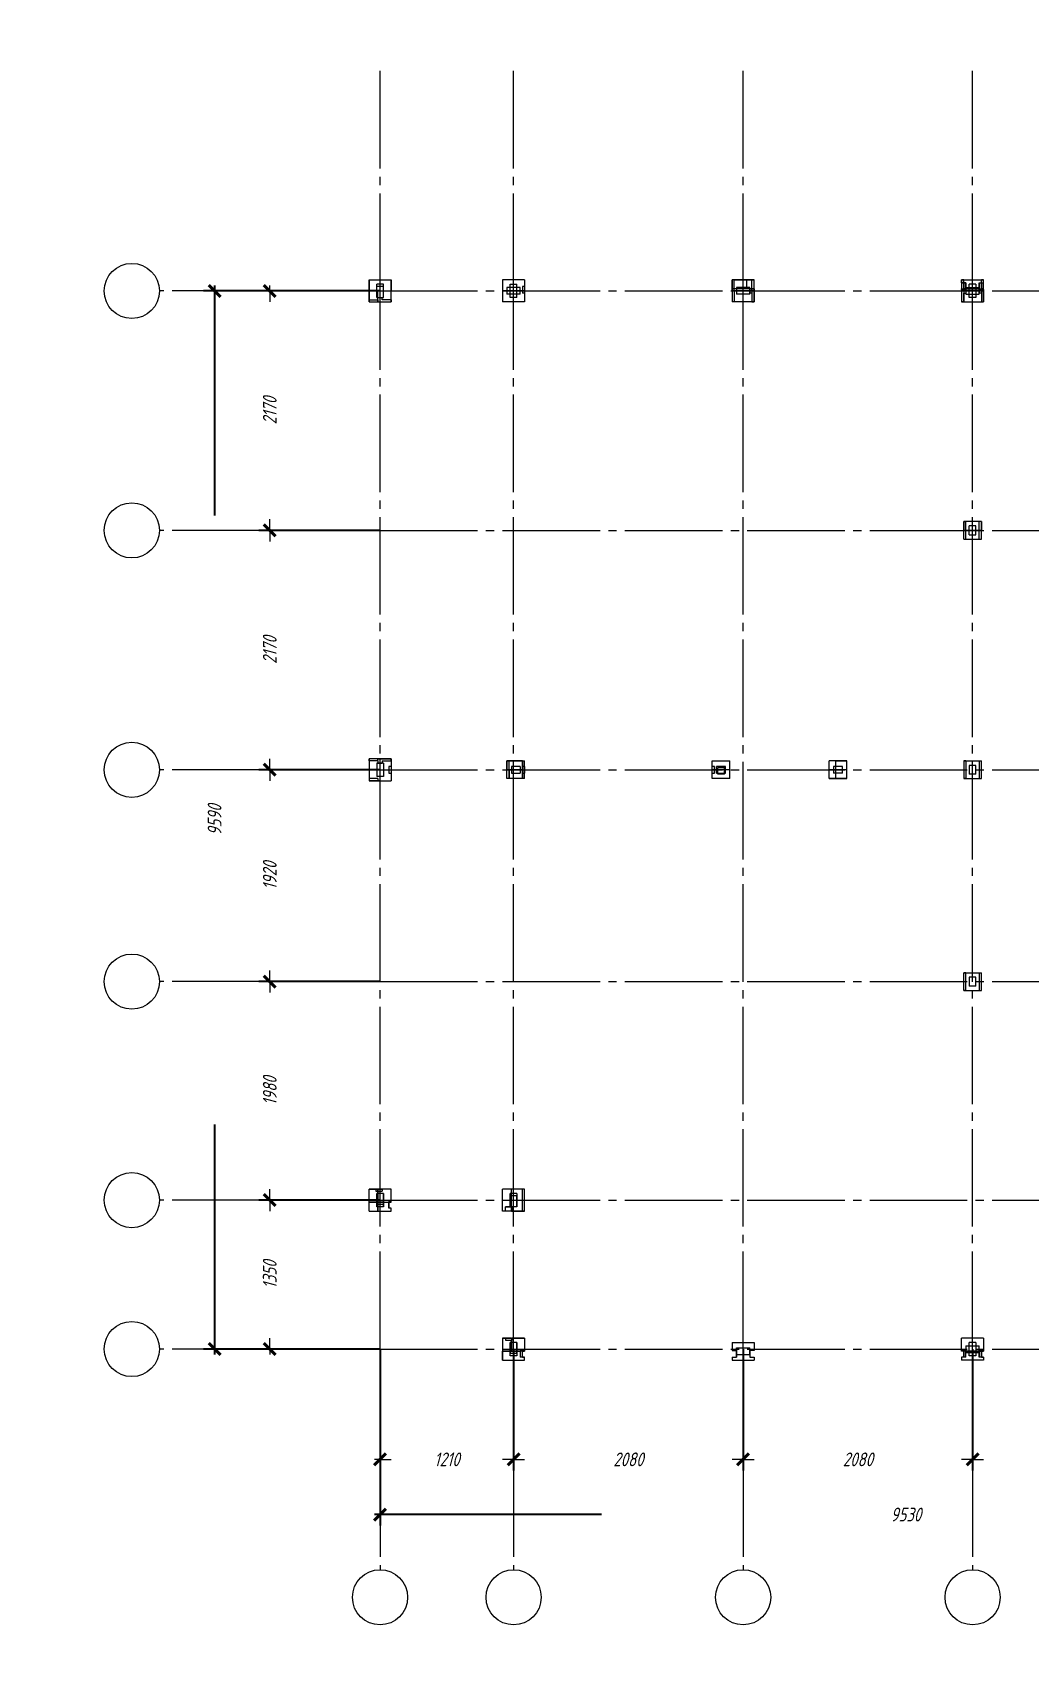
# Model space of a CAD drawing. Header units: millimetres. Extents: x 0 to 10500, y 0 to 297.
# Drawn here: x 1273 to 1453.4, y 0 to 297 of the extents above; entities that cross this region are included whole.
import ezdxf

# ---------------------------------------------------------------- set-up
doc = ezdxf.new("R2010")
doc.units = ezdxf.units.MM
for name, pattern in [('K5LT_AXLED', [22.1875, 17.6875, -1.5, 1.5, -1.5]), ('K5LT_BASIC', [0]), ('K5LT_THIN', [0])]:
    doc.linetypes.add(name, pattern=pattern)
doc.layers.add('Системный слой', color=7, linetype='Continuous')
doc.styles.add('KDIMTEXTSTYLE', font='GOST_AU.SHX', dxfattribs={"width": 0.96, "oblique": 15, "height": 5})
doc.styles.add('KTEXTSTYLE', font='GOST_AU.SHX', dxfattribs={"width": 0.96, "height": 5})
doc.dimstyles.new('KDIMSTYLE (0.02)', dxfattribs={"dimtxt": 5, "dimasz": 1, "dimexe": 2, "dimexo": 0, "dimgap": 1, "dimtad": 1, "dimlfac": 50, "dimtxsty": 'KDIMTEXTSTYLE', "dimsah": 1, "dimcen": 0, "dimdle": 1, "dimadec": 0, "dimazin": 0, "dimtfac": 0.667, "dimtmove": 0, "dimatfit": 3, "dimfxl": 0, "dimtvp": 1, "dimtolj": 1, "dimtzin": 0, "dimarcsym": 0})

# ---------------------------------------------------------------- blocks, each defined once
blk = doc.blocks.new('U210')
at = {"layer": 'Системный слой', "color": 30, "linetype": 'K5LT_AXLED', "lineweight": 18}
for p, q in [((1315.91, 58.4), (1295.91, 58.4)), ((1335.91, 58.4), (1315.91, 58.4)), ((1335.91, 58.4), (1526.51, 58.4)), ((1526.51, 58.4), (1566.51, 58.4))]:
    blk.add_line(p, q, dxfattribs=at)
at = {"layer": 'Системный слой', "color": 7, "linetype": 'K5LT_THIN', "lineweight": 18}
blk.add_arc((1290.91, 58.4), 5, 0, 360, dxfattribs=at)
blk = doc.blocks.new('U211')
at = {"layer": 'Системный слой', "color": 30, "linetype": 'K5LT_AXLED', "lineweight": 18}
for p, q in [((1315.91, 85.4), (1295.91, 85.4)), ((1335.91, 85.4), (1315.91, 85.4)), ((1335.91, 85.4), (1526.51, 85.4)), ((1526.51, 85.4), (1566.51, 85.4))]:
    blk.add_line(p, q, dxfattribs=at)
at = {"layer": 'Системный слой', "color": 7, "linetype": 'K5LT_THIN', "lineweight": 18}
blk.add_arc((1290.91, 85.4), 5, 0, 360, dxfattribs=at)
blk = doc.blocks.new('U212')
at = {"layer": 'Системный слой', "color": 30, "linetype": 'K5LT_AXLED', "lineweight": 18}
for p, q in [((1315.91, 125), (1295.91, 125)), ((1335.91, 125), (1315.91, 125)), ((1335.91, 125), (1526.51, 125)), ((1526.51, 125), (1566.51, 125))]:
    blk.add_line(p, q, dxfattribs=at)
at = {"layer": 'Системный слой', "color": 7, "linetype": 'K5LT_THIN', "lineweight": 18}
blk.add_arc((1290.91, 125), 5, 0, 360, dxfattribs=at)
blk = doc.blocks.new('U213')
at = {"layer": 'Системный слой', "color": 30, "linetype": 'K5LT_AXLED', "lineweight": 18}
for p, q in [((1315.91, 163.4), (1295.91, 163.4)), ((1335.91, 163.4), (1315.91, 163.4)), ((1335.91, 163.4), (1526.51, 163.4)), ((1526.51, 163.4), (1566.51, 163.4))]:
    blk.add_line(p, q, dxfattribs=at)
at = {"layer": 'Системный слой', "color": 7, "linetype": 'K5LT_THIN', "lineweight": 18}
blk.add_arc((1290.91, 163.4), 5, 0, 360, dxfattribs=at)
blk = doc.blocks.new('U214')
at = {"layer": 'Системный слой', "color": 30, "linetype": 'K5LT_AXLED', "lineweight": 18}
for p, q in [((1315.91, 206.8), (1295.91, 206.8)), ((1335.91, 206.8), (1315.91, 206.8)), ((1335.91, 206.8), (1526.51, 206.8)), ((1526.51, 206.8), (1566.51, 206.8))]:
    blk.add_line(p, q, dxfattribs=at)
at = {"layer": 'Системный слой', "color": 7, "linetype": 'K5LT_THIN', "lineweight": 18}
blk.add_arc((1290.91, 206.8), 5, 0, 360, dxfattribs=at)
blk = doc.blocks.new('U215')
at = {"layer": 'Системный слой', "color": 30, "linetype": 'K5LT_AXLED', "lineweight": 18}
for p, q in [((1315.91, 250.2), (1295.91, 250.2)), ((1335.91, 250.2), (1315.91, 250.2)), ((1335.91, 250.2), (1526.51, 250.2)), ((1526.51, 250.2), (1566.51, 250.2))]:
    blk.add_line(p, q, dxfattribs=at)
at = {"layer": 'Системный слой', "color": 7, "linetype": 'K5LT_THIN', "lineweight": 18}
blk.add_arc((1290.91, 250.2), 5, 0, 360, dxfattribs=at)
blk = doc.blocks.new('U216')
at = {"layer": 'Системный слой', "color": 30, "linetype": 'K5LT_AXLED', "lineweight": 18}
for p, q in [((1335.91, 250.2), (1335.91, 290.2)), ((1335.91, 58.4), (1335.91, 250.2)), ((1335.91, 58.4), (1335.91, 38.4)), ((1335.91, 38.4), (1335.91, 18.4))]:
    blk.add_line(p, q, dxfattribs=at)
at = {"layer": 'Системный слой', "color": 7, "linetype": 'K5LT_THIN', "lineweight": 18}
blk.add_arc((1335.91, 13.4), 5, 0, 360, dxfattribs=at)
blk = doc.blocks.new('U217')
at = {"layer": 'Системный слой', "color": 30, "linetype": 'K5LT_AXLED', "lineweight": 18}
for p, q in [((1360.11, 250.2), (1360.11, 290.2)), ((1360.11, 58.4), (1360.11, 250.2)), ((1360.11, 58.4), (1360.11, 38.4)), ((1360.11, 38.4), (1360.11, 18.4))]:
    blk.add_line(p, q, dxfattribs=at)
at = {"layer": 'Системный слой', "color": 7, "linetype": 'K5LT_THIN', "lineweight": 18}
blk.add_arc((1360.11, 13.4), 5, 0, 360, dxfattribs=at)
blk = doc.blocks.new('U218')
at = {"layer": 'Системный слой', "color": 30, "linetype": 'K5LT_AXLED', "lineweight": 18}
for p, q in [((1401.71, 250.2), (1401.71, 290.2)), ((1401.71, 58.4), (1401.71, 250.2)), ((1401.71, 58.4), (1401.71, 38.4)), ((1401.71, 38.4), (1401.71, 18.4))]:
    blk.add_line(p, q, dxfattribs=at)
at = {"layer": 'Системный слой', "color": 7, "linetype": 'K5LT_THIN', "lineweight": 18}
blk.add_arc((1401.71, 13.4), 5, 0, 360, dxfattribs=at)
blk = doc.blocks.new('U219')
at = {"layer": 'Системный слой', "color": 30, "linetype": 'K5LT_AXLED', "lineweight": 18}
for p, q in [((1443.31, 250.2), (1443.31, 290.2)), ((1443.31, 58.4), (1443.31, 250.2)), ((1443.31, 58.4), (1443.31, 38.4)), ((1443.31, 38.4), (1443.31, 18.4))]:
    blk.add_line(p, q, dxfattribs=at)
at = {"layer": 'Системный слой', "color": 7, "linetype": 'K5LT_THIN', "lineweight": 18}
blk.add_arc((1443.31, 13.4), 5, 0, 360, dxfattribs=at)
blk = doc.blocks.new('U209')
at = {"layer": 'Системный слой'}
for name in ['U216', 'U217', 'U218', 'U219', 'U215', 'U214', 'U213', 'U212', 'U211', 'U210']:
    blk.add_blockref(name, (0, 0), dxfattribs=at)
blk = doc.blocks.new('U279')
at = {"layer": 'Системный слой', "color": 7, "linetype": 'K5LT_THIN', "lineweight": 18}
for p, q in [((1333.91, 248.6), (1333.91, 252.2)), ((1333.91, 252.2), (1337.91, 252.2)), ((1333.91, 252.2), (1333.91, 248.2)), ((1335.31, 249), (1335.31, 251.4)), ((1336.51, 251.4), (1335.31, 251.4)), ((1335.31, 249), (1335.31, 251)), ((1336.51, 251), (1335.31, 251)), ((1335.51, 248.6), (1335.51, 250.2)), ((1335.51, 248.2), (1335.51, 250.2)), ((1335.51, 250.2), (1337.91, 250.2)), ((1336.51, 249), (1336.51, 251.4)), ((1336.51, 249), (1336.51, 251)), ((1337.91, 248.2), (1337.91, 252.2)), ((1337.91, 252.2), (1337.91, 250.2)), ((1362.11, 252.2), (1358.11, 252.2)), ((1358.11, 252.2), (1358.11, 250.2)), ((1358.11, 252.2), (1358.11, 248.2)), ((1362.11, 250.2), (1358.11, 250.2)), ((1361.31, 250.8), (1358.91, 250.8)), ((1358.91, 250.8), (1358.91, 249.6)), ((1361.31, 249.6), (1358.91, 249.6)), ((1359.51, 249), (1359.51, 251.4)), ((1359.51, 251.4), (1360.71, 251.4)), ((1360.71, 249), (1360.71, 251.4)), ((1361.31, 249.6), (1361.31, 250.8)), ((1362.11, 251), (1361.71, 251)), ((1361.71, 251), (1361.71, 249.8)), ((1362.11, 249.8), (1361.71, 249.8)), ((1362.11, 252.2), (1362.11, 250.2)), ((1362.11, 252.2), (1362.11, 248.2)), ((1362.11, 251), (1362.11, 249.8)), ((1399.71, 250.6), (1399.71, 252.2)), ((1399.71, 250.2), (1399.71, 252.2)), ((1403.31, 252.2), (1399.71, 252.2)), ((1403.71, 252.2), (1399.71, 252.2)), ((1399.71, 252.2), (1399.71, 248.2)), ((1403.71, 250.6), (1399.71, 250.6)), ((1399.71, 250.6), (1399.71, 248.2)), ((1400.11, 250.2), (1399.71, 250.2)), ((1399.71, 250.2), (1399.71, 248.2)), ((1399.71, 250.2), (1403.71, 250.2)), ((1400.11, 250.2), (1400.11, 252.2)), ((1400.11, 252.2), (1403.31, 252.2)), ((1403.31, 250.2), (1400.11, 250.2)), ((1400.11, 250.2), (1400.11, 248.2)), ((1402.91, 250.8), (1400.51, 250.8)), ((1400.51, 250.8), (1400.51, 249.6)), ((1402.91, 249.6), (1400.51, 249.6)), ((1402.4, 250.6), (1402.4, 252.2)), ((1403.71, 252.2), (1402.4, 252.2)), ((1403.71, 250.6), (1402.4, 250.6)), ((1402.91, 249.6), (1402.91, 250.8)), ((1403.31, 250.6), (1402.91, 250.6)), ((1402.91, 250.6), (1402.91, 249.8)), ((1403.31, 249.8), (1402.91, 249.8)), ((1403.31, 250.6), (1403.31, 252.2)), ((1403.31, 250.2), (1403.31, 252.2)), ((1403.31, 252.2), (1403.71, 252.2)), ((1403.31, 250.6), (1403.71, 250.6)), ((1403.71, 250.2), (1403.31, 250.2)), ((1403.31, 250.2), (1403.31, 248.2)), ((1403.31, 249.8), (1403.31, 248.2)), ((1403.71, 250.6), (1403.71, 252.2)), ((1403.71, 250.2), (1403.71, 252.2)), ((1403.71, 248.2), (1403.71, 252.2)), ((1403.71, 250.6), (1403.71, 248.2)), ((1403.71, 250.6), (1403.71, 250.2)), ((1403.71, 250.2), (1403.71, 248.2)), ((1441.31, 251.68), (1441.31, 252.2)), ((1441.71, 252.2), (1441.31, 252.2)), ((1441.31, 252.2), (1441.31, 248.2)), ((1441.31, 252.2), (1445.31, 252.2)), ((1441.31, 252.2), (1444.91, 252.2)), ((1442.11, 251.68), (1441.31, 251.68)), ((1441.31, 251.68), (1441.71, 251.68)), ((1441.31, 250.44), (1441.31, 250.6)), ((1441.31, 250.6), (1442.11, 250.6)), ((1442.11, 250.44), (1441.31, 250.44)), ((1441.31, 250.44), (1441.31, 250.2)), ((1441.31, 250.44), (1441.31, 248.2)), ((1441.71, 250.2), (1441.31, 250.2)), ((1441.31, 250.2), (1441.31, 248.2)), ((1441.31, 250.2), (1445.31, 250.2)), ((1441.71, 251.68), (1441.71, 252.2)), ((1441.71, 250.2), (1441.71, 252.2)), ((1441.71, 252.2), (1444.91, 252.2)), ((1441.71, 250.6), (1441.71, 252.2)), ((1441.71, 251.68), (1442.11, 251.68)), ((1441.71, 251.68), (1441.71, 250.6)), ((1442.11, 250.6), (1441.71, 250.6)), ((1444.91, 250.2), (1441.71, 250.2)), ((1441.71, 250.2), (1441.71, 248.2)), ((1441.71, 248.2), (1441.71, 249.8)), ((1441.71, 249.8), (1442.11, 249.8)), ((1442.11, 250.44), (1442.11, 251.68)), ((1442.11, 251.68), (1442.11, 250.6)), ((1442.11, 250.8), (1444.51, 250.8)), ((1442.11, 250.8), (1442.11, 249.6)), ((1442.11, 250.44), (1442.11, 250.6)), ((1442.11, 250.6), (1444.91, 250.6)), ((1442.11, 250.6), (1442.11, 249.8)), ((1442.11, 250.6), (1444.51, 250.6)), ((1442.11, 250.44), (1442.11, 249.8)), ((1442.11, 249.6), (1444.51, 249.6)), ((1443.91, 251.4), (1442.71, 251.4)), ((1442.71, 249), (1442.71, 251.4)), ((1443.91, 251.4), (1443.91, 249)), ((1444.51, 250.44), (1444.51, 251.68)), ((1444.51, 251.68), (1445.31, 251.68)), ((1444.51, 251.68), (1444.51, 250.6)), ((1444.51, 251.68), (1444.91, 251.68)), ((1444.51, 249.6), (1444.51, 250.8)), ((1444.51, 250.44), (1444.51, 250.6)), ((1444.51, 250.6), (1444.91, 250.6)), ((1444.51, 249.8), (1444.51, 250.6)), ((1444.51, 250.6), (1445.31, 250.6)), ((1445.31, 250.44), (1444.51, 250.44)), ((1444.51, 250.44), (1444.51, 249.8)), ((1444.91, 249.8), (1444.51, 249.8)), ((1444.91, 251.68), (1444.91, 252.2)), ((1444.91, 250.2), (1444.91, 252.2)), ((1444.91, 250.6), (1444.91, 252.2)), ((1445.31, 252.2), (1444.91, 252.2)), ((1444.91, 251.68), (1444.91, 250.6)), ((1444.91, 251.68), (1445.31, 251.68)), ((1445.31, 250.6), (1444.91, 250.6)), ((1445.31, 250.2), (1444.91, 250.2)), ((1444.91, 250.2), (1444.91, 248.2)), ((1444.91, 249.8), (1444.91, 248.2)), ((1445.31, 251.68), (1445.31, 252.2)), ((1445.31, 248.2), (1445.31, 252.2)), ((1445.31, 250.44), (1445.31, 250.6)), ((1445.31, 250.2), (1445.31, 250.6)), ((1445.31, 250.44), (1445.31, 248.2)), ((1445.31, 250.44), (1445.31, 250.2)), ((1445.31, 250.2), (1445.31, 248.2)), ((1333.91, 248.2), (1333.91, 248.6)), ((1333.91, 248.6), (1335.51, 248.6)), ((1333.91, 248.2), (1337.91, 248.2)), ((1333.91, 248.2), (1335.51, 248.2)), ((1335.31, 249), (1336.51, 249)), ((1335.51, 248.6), (1335.51, 249)), ((1335.51, 249), (1336.31, 249)), ((1335.51, 248.6), (1335.51, 248.2)), ((1335.51, 248.2), (1337.91, 248.2)), ((1336.31, 248.6), (1336.31, 249)), ((1337.91, 248.6), (1336.31, 248.6)), ((1337.91, 248.6), (1337.91, 248.2)), ((1362.11, 248.2), (1358.11, 248.2)), ((1360.71, 249), (1359.51, 249)), ((1400.11, 248.2), (1399.71, 248.2)), ((1403.71, 248.2), (1399.71, 248.2)), ((1403.31, 248.2), (1403.71, 248.2)), ((1441.71, 248.2), (1441.31, 248.2)), ((1441.31, 248.2), (1445.31, 248.2)), ((1443.91, 249), (1442.71, 249)), ((1444.91, 248.2), (1445.31, 248.2)), ((1441.71, 205.2), (1441.71, 208.4)), ((1441.71, 208.4), (1441.71, 206.8)), ((1441.71, 208.4), (1442.11, 208.4)), ((1444.91, 208.4), (1441.71, 208.4)), ((1442.11, 205.2), (1442.11, 208.4)), ((1442.11, 206.8), (1442.11, 208.4)), ((1444.51, 208.4), (1442.11, 208.4)), ((1444.51, 205.2), (1444.51, 208.4)), ((1444.51, 206.8), (1444.51, 208.4)), ((1444.91, 208.4), (1444.51, 208.4)), ((1444.91, 205.2), (1444.91, 208.4)), ((1444.91, 208.4), (1444.91, 206.8)), ((1441.71, 205.2), (1441.71, 206.8)), ((1442.11, 206.8), (1441.71, 206.8)), ((1444.91, 206.8), (1441.71, 206.8)), ((1441.71, 205.2), (1444.91, 205.2)), ((1442.11, 205.2), (1442.11, 206.8)), ((1442.11, 206.8), (1444.51, 206.8)), ((1442.11, 205.2), (1444.51, 205.2)), ((1442.71, 206), (1442.71, 207.6)), ((1443.91, 207.6), (1442.71, 207.6)), ((1442.71, 206), (1443.91, 206)), ((1443.91, 206), (1443.91, 207.6)), ((1444.51, 205.2), (1444.51, 206.8)), ((1444.51, 206.8), (1444.91, 206.8)), ((1444.91, 205.2), (1444.91, 206.8)), ((1335.91, 165.4), (1333.91, 165.4)), ((1333.91, 165), (1333.91, 165.4)), ((1337.91, 165.4), (1333.91, 165.4)), ((1333.91, 165.4), (1333.91, 161.4)), ((1335.51, 165), (1333.91, 165)), ((1333.91, 165), (1333.91, 161.4)), ((1333.91, 165), (1333.91, 161.8)), ((1336.51, 164.6), (1335.31, 164.6)), ((1335.31, 164.6), (1335.31, 162.2)), ((1335.51, 165), (1335.51, 165.4)), ((1335.51, 165.4), (1335.91, 165.4)), ((1335.51, 165.4), (1337.91, 165.4)), ((1335.51, 165), (1335.51, 164.6)), ((1335.51, 164.6), (1336.31, 164.6)), ((1335.91, 161.4), (1335.91, 165.4)), ((1336.31, 165), (1337.91, 165)), ((1336.31, 165), (1336.31, 164.6)), ((1336.51, 164.6), (1336.51, 162.2)), ((1337.91, 164), (1337.51, 164)), ((1337.51, 164), (1337.51, 162.8)), ((1337.91, 165), (1337.91, 165.4)), ((1337.91, 165.4), (1337.91, 161.4)), ((1337.91, 164), (1337.91, 162.8)), ((1359.31, 165), (1358.91, 165)), ((1358.91, 165), (1358.91, 163.4)), ((1358.91, 161.8), (1358.91, 165)), ((1358.91, 165), (1362.11, 165)), ((1359.31, 163.4), (1358.91, 163.4)), ((1358.91, 161.8), (1358.91, 163.4)), ((1358.91, 163.4), (1362.11, 163.4)), ((1361.71, 165), (1359.31, 165)), ((1359.31, 163.4), (1359.31, 165)), ((1359.31, 161.8), (1359.31, 165)), ((1361.71, 163.4), (1359.31, 163.4)), ((1359.31, 163.4), (1359.31, 161.8)), ((1361.31, 164), (1359.71, 164)), ((1359.71, 164), (1359.71, 162.8)), ((1361.31, 164), (1361.31, 162.8)), ((1361.71, 163.4), (1361.71, 165)), ((1361.71, 165), (1362.11, 165)), ((1361.71, 165), (1361.71, 161.8)), ((1362.11, 164), (1361.71, 164)), ((1361.71, 164), (1361.71, 162.8)), ((1361.71, 161.8), (1361.71, 163.4)), ((1361.71, 163.4), (1362.11, 163.4)), ((1362.11, 163.4), (1362.11, 165)), ((1362.11, 161.8), (1362.11, 165)), ((1362.11, 164), (1362.11, 162.8)), ((1362.11, 161.8), (1362.11, 163.4)), ((1396.11, 161.8), (1396.11, 165)), ((1396.11, 165), (1399.31, 165)), ((1396.11, 162.8), (1396.11, 164)), ((1396.51, 164), (1396.11, 164)), ((1396.11, 161.8), (1396.11, 163.4)), ((1399.31, 163.4), (1396.11, 163.4)), ((1396.51, 162.8), (1396.51, 164)), ((1396.91, 162.8), (1396.91, 164)), ((1398.51, 164), (1396.91, 164)), ((1397.11, 162.6), (1397.11, 163.8)), ((1397.11, 163.8), (1398.31, 163.8)), ((1398.31, 162.6), (1398.31, 163.8)), ((1398.51, 162.8), (1398.51, 164)), ((1399.31, 161.8), (1399.31, 165)), ((1399.31, 161.8), (1399.31, 163.4)), ((1417.31, 161.8), (1417.31, 165)), ((1418.51, 165), (1417.31, 165)), ((1420.51, 165), (1417.31, 165)), ((1417.31, 161.8), (1417.31, 163.4)), ((1420.51, 163.4), (1417.31, 163.4)), ((1419.71, 164), (1418.11, 164)), ((1418.11, 164), (1418.11, 162.8)), ((1418.51, 161.8), (1418.51, 165)), ((1418.51, 165), (1420.51, 165)), ((1419.71, 162.8), (1419.71, 164)), ((1420.51, 161.8), (1420.51, 165)), ((1420.51, 161.8), (1420.51, 163.4)), ((1442.11, 165), (1441.71, 165)), ((1441.71, 165), (1444.91, 165)), ((1441.71, 165), (1441.71, 161.8)), ((1442.11, 165), (1442.11, 161.8)), ((1443.91, 164.2), (1442.71, 164.2)), ((1442.71, 164.2), (1442.71, 162.6)), ((1443.91, 162.6), (1443.91, 164.2)), ((1444.51, 165), (1444.51, 161.8)), ((1444.51, 165), (1444.91, 165)), ((1444.91, 161.8), (1444.91, 165)), ((1335.51, 161.8), (1333.91, 161.8)), ((1335.91, 161.4), (1333.91, 161.4)), ((1333.91, 161.4), (1337.91, 161.4)), ((1336.51, 162.2), (1335.31, 162.2)), ((1335.51, 161.8), (1335.51, 161.4)), ((1335.51, 161.4), (1337.91, 161.4)), ((1335.51, 161.4), (1335.91, 161.4)), ((1337.51, 162.8), (1337.91, 162.8)), ((1362.11, 161.8), (1358.91, 161.8)), ((1361.71, 161.8), (1359.31, 161.8)), ((1359.71, 162.8), (1361.31, 162.8)), ((1361.71, 162.8), (1362.11, 162.8)), ((1396.11, 162.8), (1396.51, 162.8)), ((1399.31, 161.8), (1396.11, 161.8)), ((1396.91, 162.8), (1398.51, 162.8)), ((1398.31, 162.6), (1397.11, 162.6)), ((1417.31, 161.8), (1420.51, 161.8)), ((1418.51, 161.8), (1417.31, 161.8)), ((1419.71, 162.8), (1418.11, 162.8)), ((1420.51, 161.8), (1418.51, 161.8)), ((1442.11, 161.8), (1441.71, 161.8)), ((1441.71, 161.8), (1444.91, 161.8)), ((1443.91, 162.6), (1442.71, 162.6)), ((1444.51, 161.8), (1444.91, 161.8)), ((1442.11, 126.6), (1441.71, 126.6)), ((1441.71, 123.4), (1441.71, 126.6)), ((1441.71, 126.6), (1444.91, 126.6)), ((1442.11, 123.4), (1442.11, 126.6)), ((1442.11, 126.6), (1444.51, 126.6)), ((1443.91, 125.8), (1442.71, 125.8)), ((1442.71, 125.8), (1442.71, 124.2)), ((1443.91, 124.2), (1443.91, 125.8)), ((1444.51, 126.6), (1444.51, 123.4)), ((1444.51, 126.6), (1444.91, 126.6)), ((1444.91, 123.4), (1444.91, 126.6)), ((1442.11, 123.4), (1441.71, 123.4)), ((1441.71, 123.4), (1444.91, 123.4)), ((1442.11, 123.4), (1444.51, 123.4)), ((1443.91, 124.2), (1442.71, 124.2)), ((1444.51, 123.4), (1444.91, 123.4)), ((1333.91, 85), (1333.91, 87.4)), ((1337.91, 87.4), (1333.91, 87.4)), ((1333.91, 87.4), (1335.51, 87.4)), ((1333.91, 83.4), (1333.91, 87.4)), ((1335.11, 87.4), (1335.11, 87)), ((1335.11, 87.4), (1336.31, 87.4)), ((1335.11, 87), (1336.31, 87)), ((1336.51, 86.6), (1335.31, 86.6)), ((1335.31, 84.2), (1335.31, 86.6)), ((1335.31, 86.6), (1335.31, 85)), ((1335.31, 86.6), (1335.31, 84.6)), ((1335.51, 87.4), (1335.51, 85)), ((1335.51, 83.4), (1335.51, 87.4)), ((1336.31, 87.4), (1336.31, 87)), ((1336.51, 86.6), (1336.51, 85)), ((1336.51, 86.6), (1336.51, 84.2)), ((1336.51, 84.6), (1336.51, 86.6)), ((1337.91, 85), (1337.91, 87.4)), ((1337.91, 85.16), (1337.91, 87.4)), ((1358.11, 83.4), (1358.11, 87.4)), ((1362.11, 87.4), (1358.11, 87.4)), ((1359.71, 87.4), (1358.11, 87.4)), ((1360.71, 86.6), (1359.51, 86.6)), ((1359.51, 84.2), (1359.51, 86.6)), ((1360.71, 86.2), (1359.51, 86.2)), ((1359.51, 86.2), (1359.51, 84.2)), ((1359.71, 83.4), (1359.71, 87.4)), ((1359.71, 84.2), (1359.71, 87.4)), ((1360.71, 86.6), (1360.71, 84.2)), ((1360.71, 84.2), (1360.71, 86.2)), ((1361.71, 83.4), (1361.71, 87.4)), ((1362.11, 87.4), (1361.71, 87.4)), ((1362.11, 83.4), (1362.11, 87.4)), ((1335.31, 85), (1333.91, 85)), ((1333.91, 85), (1335.51, 85)), ((1333.91, 83.4), (1337.91, 83.4)), ((1333.91, 83.4), (1335.51, 83.4)), ((1336.51, 85), (1335.31, 85)), ((1335.31, 85), (1335.31, 84.2)), ((1336.51, 84.6), (1335.31, 84.6)), ((1336.51, 84.2), (1335.31, 84.2)), ((1335.51, 85), (1337.51, 85)), ((1335.51, 85), (1335.51, 83.4)), ((1335.51, 83.4), (1337.91, 83.4)), ((1336.51, 84.2), (1336.51, 85)), ((1336.51, 85), (1337.91, 85)), ((1337.91, 85.16), (1337.51, 85.16)), ((1337.51, 85.16), (1337.51, 83.92)), ((1337.51, 85), (1337.51, 85.16)), ((1337.51, 83.92), (1337.51, 85)), ((1337.91, 85), (1337.51, 85)), ((1337.91, 83.92), (1337.51, 83.92)), ((1337.91, 85), (1337.91, 85.16)), ((1337.91, 83.4), (1337.91, 83.92)), ((1358.63, 83.4), (1358.11, 83.4)), ((1359.71, 83.4), (1358.11, 83.4)), ((1362.11, 83.4), (1358.11, 83.4)), ((1358.63, 83.4), (1358.63, 84.2)), ((1358.63, 84.2), (1359.71, 84.2)), ((1359.51, 84.2), (1358.63, 84.2)), ((1360.71, 84.2), (1359.51, 84.2)), ((1359.71, 83.4), (1359.71, 84.2)), ((1359.87, 84.2), (1359.71, 84.2)), ((1359.71, 83.4), (1359.87, 83.4)), ((1359.87, 83.4), (1359.87, 84.2)), ((1360.71, 84.2), (1359.87, 84.2)), ((1359.87, 83.4), (1362.11, 83.4)), ((1362.11, 83.4), (1361.71, 83.4)), ((1359.71, 60.4), (1358.11, 60.4)), ((1358.11, 60.4), (1358.11, 56.4)), ((1358.11, 60.4), (1362.11, 60.4)), ((1358.11, 60.4), (1358.63, 60.4)), ((1358.63, 60.4), (1358.63, 60)), ((1358.63, 60), (1359.71, 60)), ((1358.63, 60), (1359.87, 60)), ((1360.71, 59.6), (1359.51, 59.6)), ((1359.51, 57.2), (1359.51, 59.6)), ((1359.51, 59.6), (1359.51, 57.6)), ((1359.71, 60.4), (1359.71, 60)), ((1359.71, 60.4), (1359.87, 60.4)), ((1359.71, 60.4), (1359.71, 58)), ((1359.87, 60), (1359.71, 60)), ((1359.71, 58), (1359.71, 60)), ((1362.11, 60.4), (1359.87, 60.4)), ((1359.87, 60.4), (1359.87, 60)), ((1360.71, 59.6), (1360.71, 57.2)), ((1360.71, 57.6), (1360.71, 59.6)), ((1362.11, 60.4), (1362.11, 58.16)), ((1399.71, 59.6), (1399.71, 58.16)), ((1399.71, 59.6), (1403.71, 59.6)), ((1403.71, 59.6), (1403.71, 58.16)), ((1445.31, 60.4), (1441.31, 60.4)), ((1441.31, 58.16), (1441.31, 60.4)), ((1443.91, 59.6), (1442.71, 59.6)), ((1442.71, 57.2), (1442.71, 59.6)), ((1443.91, 59.6), (1443.91, 57.2)), ((1445.31, 60.4), (1445.31, 58.16)), ((1361.71, 58), (1358.11, 58)), ((1358.11, 56.4), (1358.11, 58)), ((1358.11, 58), (1361.31, 58)), ((1360.71, 57.6), (1359.51, 57.6)), ((1360.71, 57.2), (1359.51, 57.2)), ((1361.71, 58), (1359.71, 58)), ((1359.71, 58), (1361.31, 58)), ((1361.31, 58), (1361.31, 58.16)), ((1362.11, 58.16), (1361.31, 58.16)), ((1362.11, 58), (1361.31, 58)), ((1361.31, 58), (1361.31, 56.92)), ((1362.11, 56.92), (1361.31, 56.92)), ((1361.71, 56.92), (1361.71, 58.16)), ((1361.71, 58.16), (1362.11, 58.16)), ((1361.71, 58.16), (1361.71, 58)), ((1361.71, 56.92), (1361.71, 58)), ((1361.71, 58), (1362.11, 58)), ((1361.71, 56.92), (1362.11, 56.92)), ((1362.11, 58.16), (1362.11, 58)), ((1362.11, 56.4), (1362.11, 56.92)), ((1399.71, 58.16), (1400.51, 58.16)), ((1399.71, 56.92), (1399.71, 56.4)), ((1399.71, 56.92), (1400.51, 56.92)), ((1400.51, 58.16), (1400.51, 58.6)), ((1400.51, 58.6), (1402.91, 58.6)), ((1400.51, 58.6), (1400.51, 57.4)), ((1400.51, 56.92), (1400.51, 58.16)), ((1400.51, 57.4), (1402.91, 57.4)), ((1400.51, 57.4), (1400.51, 56.92)), ((1402.91, 58.16), (1402.91, 58.6)), ((1402.91, 57.4), (1402.91, 58.6)), ((1403.71, 58.16), (1402.91, 58.16)), ((1402.91, 58.16), (1402.91, 56.92)), ((1402.91, 57.4), (1402.91, 56.92)), ((1402.91, 56.92), (1403.71, 56.92)), ((1403.71, 56.92), (1403.71, 56.4)), ((1442.11, 58.16), (1441.31, 58.16)), ((1441.31, 58), (1441.31, 58.16)), ((1441.31, 58.16), (1441.71, 58.16)), ((1442.11, 58), (1441.31, 58)), ((1441.71, 58), (1441.31, 58)), ((1442.11, 56.92), (1441.31, 56.92)), ((1441.31, 56.92), (1441.31, 56.4)), ((1441.71, 56.92), (1441.31, 56.92)), ((1441.71, 58.16), (1441.71, 58)), ((1441.71, 58.16), (1441.71, 56.92)), ((1444.91, 58), (1441.71, 58)), ((1441.71, 56.92), (1441.71, 58)), ((1442.11, 59), (1444.51, 59)), ((1442.11, 59), (1442.11, 57.8)), ((1442.11, 56.92), (1442.11, 58.16)), ((1442.11, 58), (1442.11, 58.16)), ((1442.11, 56.92), (1442.11, 58)), ((1442.11, 58), (1444.51, 58)), ((1442.11, 57.8), (1444.51, 57.8)), ((1443.91, 57.2), (1442.71, 57.2)), ((1444.51, 57.8), (1444.51, 59)), ((1445.31, 58.16), (1444.51, 58.16)), ((1444.51, 58.16), (1444.51, 58)), ((1444.51, 58.16), (1444.51, 56.92)), ((1444.51, 58), (1445.31, 58)), ((1444.51, 56.92), (1444.51, 58)), ((1445.31, 56.92), (1444.51, 56.92)), ((1444.91, 58.16), (1445.31, 58.16)), ((1444.91, 58.16), (1444.91, 58)), ((1444.91, 56.92), (1444.91, 58.16)), ((1444.91, 58), (1445.31, 58)), ((1444.91, 58), (1444.91, 56.92)), ((1444.91, 56.92), (1445.31, 56.92)), ((1445.31, 58.16), (1445.31, 58)), ((1445.31, 56.92), (1445.31, 56.4)), ((1358.11, 56.4), (1362.11, 56.4)), ((1399.71, 56.4), (1403.71, 56.4)), ((1445.31, 56.4), (1441.31, 56.4))]:
    blk.add_line(p, q, dxfattribs=at)
blk = doc.blocks.new('KDIMARROW_03')
at = {"layer": 'Системный слой', "color": 0, "linetype": 'K5LT_BASIC', "lineweight": 40}
blk.add_line((-1.06, -1.06), (1.06, 1.06), dxfattribs=at)
at = {"layer": 'Системный слой', "color": 0, "linetype": 'K5LT_THIN', "lineweight": 18}
for q in [(-1, 0), (2, 0)]:
    blk.add_line((0, 0), q, dxfattribs=at)

msp = doc.modelspace()

# ---------------------------------------------------------------- block references
at = {"layer": 'Системный слой'}
for name in ['U209', 'U279']:
    msp.add_blockref(name, (0, 0), dxfattribs=at)

# ---------------------------------------------------------------- dimensions: what is measured, and where the dimension line sits
at = {"layer": 'Системный слой', "color": 7}
for base, p1, p2, location in [((1305.91417, 58.40197), (1335.91417, 250.20197), (1335.91417, 58.40197), (1305.91417, 154.30197)), ((1315.91417, 206.80197), (1335.91417, 250.20197), (1335.91417, 206.80197), (1315.91417, 228.50197)), ((1315.91417, 163.40197), (1335.91417, 206.80197), (1335.91417, 163.40197), (1315.91417, 185.10197)), ((1315.91417, 125.00197), (1335.91417, 163.40197), (1335.91417, 125.00197), (1315.91417, 144.20197)), ((1315.91417, 85.40197), (1335.91417, 125.00197), (1335.91417, 85.40197), (1315.91417, 105.20197)), ((1315.91417, 58.40197), (1335.91417, 85.40197), (1335.91417, 58.40197), (1315.91417, 71.90197))]:
    msp.add_linear_dim(base=base, p1=p1, p2=p2, angle=90, location=location, dimstyle='KDIMSTYLE (0.02)', override={"dimexo": 0, "dimpost": '\\H2.5;\\W0.965;\\Q15;<>', "dimblk1": 'KDIMARROW_03', "dimblk2": 'KDIMARROW_03', "dimse1": 0, "dimse2": 0, "dimclrt": 7, "dimtolj": 1}, dxfattribs=at).render()
for base, p1, p2, location in [((1335.91417, 38.40197), (1360.11417, 58.40197), (1335.91417, 58.40197), (1348.01417, 38.40197)), ((1335.91417, 28.40197), (1526.51417, 58.40197), (1335.91417, 58.40197), (1431.21417, 28.40197)), ((1360.11417, 38.40197), (1401.71417, 58.40197), (1360.11417, 58.40197), (1380.91417, 38.40197)), ((1401.71417, 38.40197), (1443.31417, 58.40197), (1401.71417, 58.40197), (1422.51417, 38.40197)), ((1443.31417, 38.40197), (1484.91417, 58.40197), (1443.31417, 58.40197), (1464.11417, 38.40197))]:
    msp.add_linear_dim(base=base, p1=p1, p2=p2, location=location, dimstyle='KDIMSTYLE (0.02)', override={"dimexo": 0, "dimpost": '\\H2.5;\\W0.965;\\Q15;<>', "dimblk1": 'KDIMARROW_03', "dimblk2": 'KDIMARROW_03', "dimse1": 0, "dimse2": 0, "dimclrt": 7, "dimtolj": 1}, dxfattribs=at).render()

doc.saveas('drawing.dxf')
